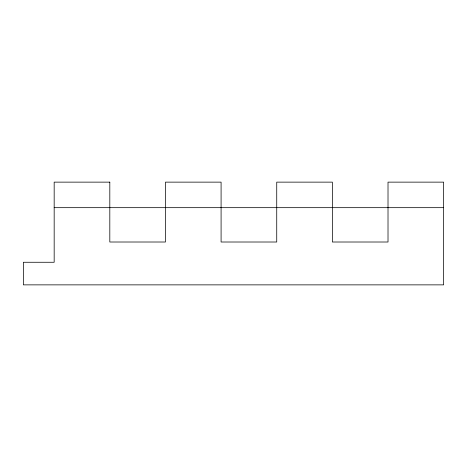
<?xml version="1.0" encoding="UTF-8"?>
<svg xmlns="http://www.w3.org/2000/svg" width="467" height="467" viewBox="0 0 467 467"><rect width="100%" height="100%" fill="white"/><g stroke="black" fill="none" stroke-linecap="round" stroke-linejoin="round"><path stroke-width="0.7" d="M54.172 207.669L443.65 207.669M109.809 182.136L54.172 182.136L54.172 262.267L23.35 262.267L23.35 284.864L443.65 284.864L443.65 182.136L388.013 182.136L388.013 242.011L332.37 242.011L332.37 182.136L276.733 182.136L276.733 242.011L221.089 242.011L221.089 182.136L165.452 182.136L165.452 242.011L109.809 242.011L109.809 182.136"/></g></svg>
